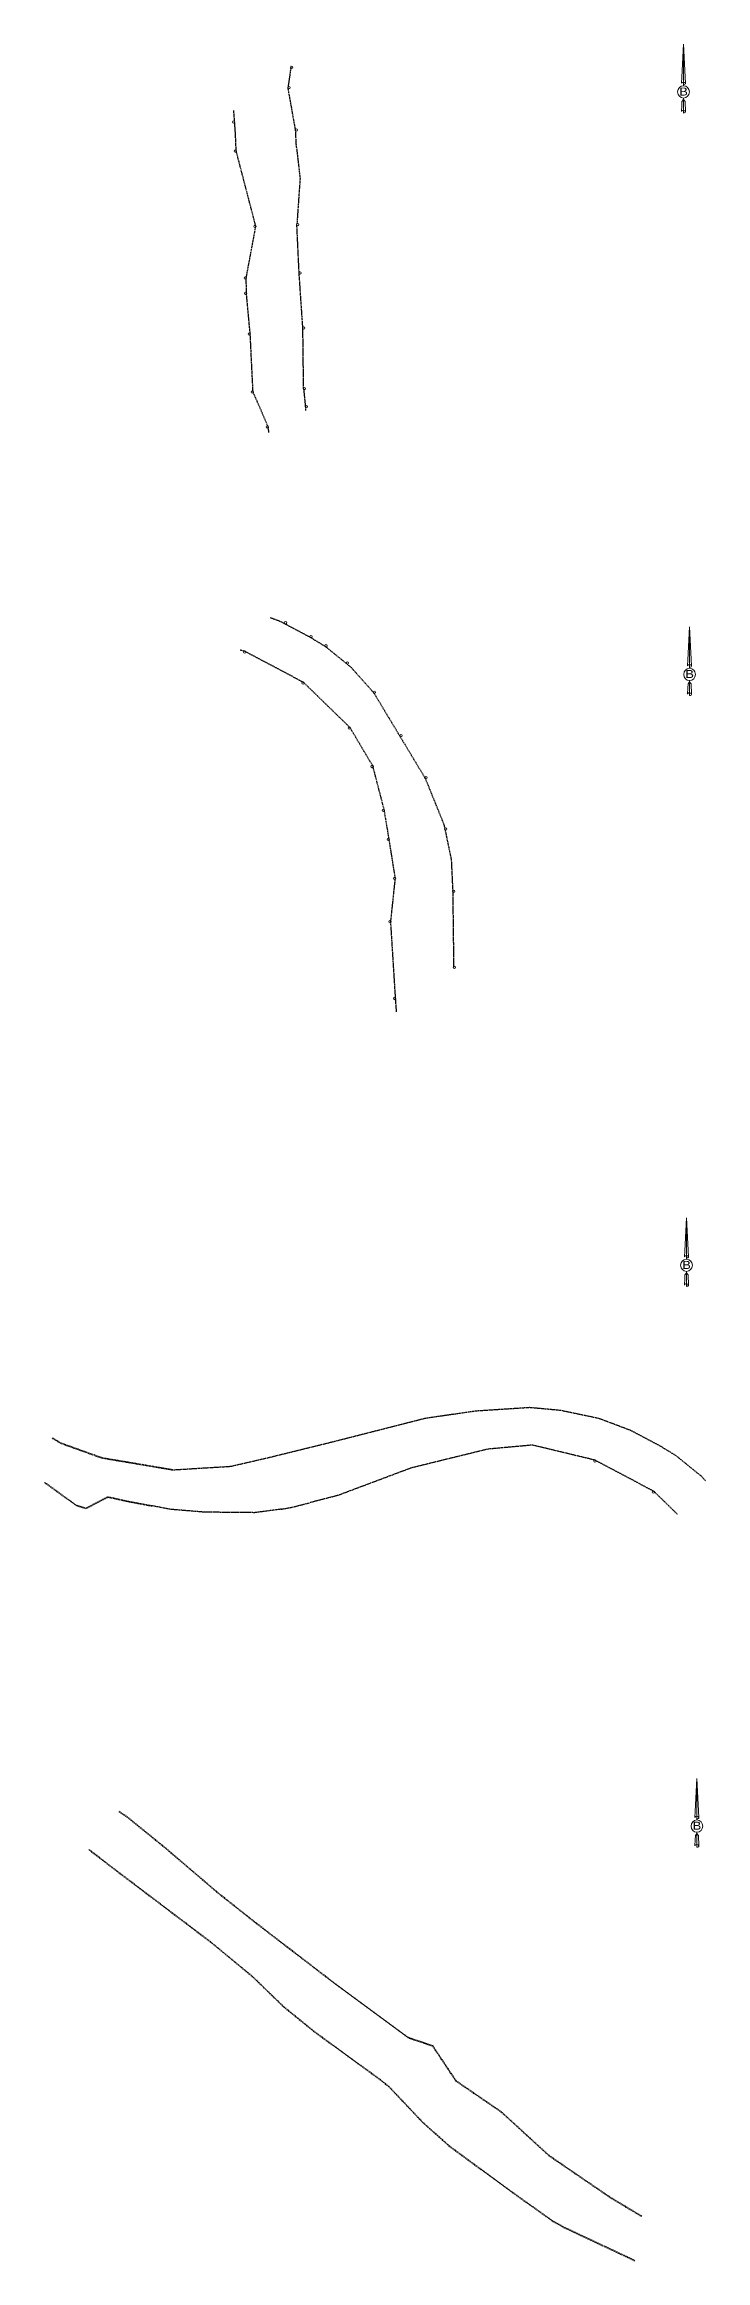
# Model space of a CAD drawing. Header units: metres. Extents: x 359656 to 360539, y 1833938 to 1841880.
# Drawn here: x 359729 to 360285, y 1837875 to 1839740 of the extents above; entities that cross this region are included whole.
import ezdxf
from ezdxf.enums import TextEntityAlignment as Align

# ---------------------------------------------------------------- set-up
doc = ezdxf.new("R2010")
doc.units = ezdxf.units.M
doc.header["$LTSCALE"] = 0.21
doc.linetypes.add('MEDIUM_DASHED', pattern=[4.5, 3, -1.5])
doc.layers.add('1', color=7, linetype='Continuous', lineweight=13)
doc.layers.add('51', color=7, linetype='Continuous', lineweight=13)

msp = doc.modelspace()

# ---------------------------------------------------------------- linework, layer by layer
at = {"layer": '1'}
for centre in [(359937.014, 1839720.2484), (359934.594, 1839703.1984), (359888.314, 1839674.2984), (359940.984, 1839667.4884), (359889.634, 1839649.7584), (359906.124, 1839586.3984), (359942.024, 1839587.8884), (359943.924, 1839547.2284), (359898.044, 1839542.9984), (359898.234, 1839530.1184), (359901.424, 1839495.8984), (359947.084, 1839500.8584), (359903.834, 1839447.0184), (359947.684, 1839450.0384), (359916.534, 1839417.7084), (359949.184, 1839434.7484), (359931.764, 1839252.9984), (359953.114, 1839241.3784), (359965.744, 1839233.6384), (359897.354, 1839228.3784), (359983.844, 1839219.1884), (359946.564, 1839202.2784), (360006.474, 1839194.6484), (359985.444, 1839164.4284), (360028.724, 1839158.1784), (360004.604, 1839132.1684), (360049.724, 1839122.7484), (360014.124, 1839095.4084), (360018.214, 1839070.9384), (360066.354, 1839079.5184), (360023.434, 1839038.0184), (360073.034, 1839027.1084), (360019.584, 1839001.5684), (360073.79, 1838963.16), (360023.614, 1838937.0384), (360191.8056, 1838548.0362), (360241.0096, 1838521.9402)]:
    msp.add_circle(centre, 1, dxfattribs=at)
at = {"layer": '51'}
for p, q in [((360266.32, 1839739.54), (360268.08, 1839706.69)), ((360266.32, 1839739.54), (360268.08, 1839706.69)), ((360266.32, 1839739.54), (360268.08, 1839706.69)), ((360264.85, 1839711.8), (360264.58, 1839706.75)), ((360266.32, 1839707.79), (360266.32, 1839706.52)), ((360266.32, 1839706.52), (360266.32, 1839705.58)), ((360266.32, 1839705.58), (360266.32, 1839704.64)), ((360266.32, 1839705.58), (360266.32, 1839704.64)), ((360266.32, 1839705.58), (360266.32, 1839704.64)), ((360268.08, 1839706.69), (360268.08, 1839706.75)), ((360266.32, 1839693.26), (360266.32, 1839694.34)), ((360266.32, 1839693.26), (360266.32, 1839694.34)), ((360266.32, 1839693.26), (360266.32, 1839694.34)), ((360266.32, 1839693.26), (360267.61, 1839691.43)), ((360266.32, 1839693.26), (360267.61, 1839691.43)), ((360266.32, 1839693.26), (360267.61, 1839691.43)), ((360266.32, 1839683.95), (360266.32, 1839682.7)), ((360266.32, 1839682.7), (360266.32, 1839681.74)), ((360267.61, 1839691.43), (360268.08, 1839682.84)), ((360267.61, 1839691.43), (360268.08, 1839682.84)), ((360267.61, 1839691.43), (360268.08, 1839682.84)), ((360268.08, 1839682.84), (360268.08, 1839682.96)), ((360271.4, 1839249.69), (360273.16, 1839216.84)), ((360271.4, 1839249.69), (360273.16, 1839216.84)), ((360271.4, 1839249.69), (360273.16, 1839216.84)), ((360269.93, 1839221.95), (360269.66, 1839216.9)), ((360271.4, 1839217.94), (360271.4, 1839216.67)), ((360271.4, 1839216.67), (360271.4, 1839215.73)), ((360271.4, 1839215.73), (360271.4, 1839214.79)), ((360271.4, 1839215.73), (360271.4, 1839214.79)), ((360271.4, 1839215.73), (360271.4, 1839214.79)), ((360273.16, 1839216.84), (360273.16, 1839216.9)), ((360271.4, 1839203.41), (360271.4, 1839204.49)), ((360271.4, 1839203.41), (360271.4, 1839204.49)), ((360271.4, 1839203.41), (360271.4, 1839204.49)), ((360271.4, 1839203.41), (360272.69, 1839201.58)), ((360271.4, 1839203.41), (360272.69, 1839201.58)), ((360271.4, 1839203.41), (360272.69, 1839201.58)), ((360271.4, 1839194.1), (360271.4, 1839192.85)), ((360272.69, 1839201.58), (360273.16, 1839192.99)), ((360272.69, 1839201.58), (360273.16, 1839192.99)), ((360272.69, 1839201.58), (360273.16, 1839192.99)), ((360271.4, 1839192.85), (360271.4, 1839191.89)), ((360273.16, 1839192.99), (360273.16, 1839193.11)), ((360268.83, 1838752.68), (360270.59, 1838719.83)), ((360268.83, 1838752.68), (360270.59, 1838719.83)), ((360268.83, 1838752.68), (360270.59, 1838719.83)), ((360267.36, 1838724.94), (360267.09, 1838719.89)), ((360268.83, 1838720.93), (360268.83, 1838719.66)), ((360268.83, 1838719.66), (360268.83, 1838718.72)), ((360268.83, 1838718.72), (360268.83, 1838717.78)), ((360268.83, 1838718.72), (360268.83, 1838717.78)), ((360268.83, 1838718.72), (360268.83, 1838717.78)), ((360270.59, 1838719.83), (360270.59, 1838719.89)), ((360268.83, 1838706.4), (360268.83, 1838707.48)), ((360268.83, 1838706.4), (360268.83, 1838707.48)), ((360268.83, 1838706.4), (360268.83, 1838707.48)), ((360268.83, 1838706.4), (360270.12, 1838704.57)), ((360268.83, 1838706.4), (360270.12, 1838704.57)), ((360268.83, 1838706.4), (360270.12, 1838704.57)), ((360268.83, 1838697.09), (360268.83, 1838695.84)), ((360268.83, 1838695.84), (360268.83, 1838694.88)), ((360270.12, 1838704.57), (360270.59, 1838695.98)), ((360270.12, 1838704.57), (360270.59, 1838695.98)), ((360270.12, 1838704.57), (360270.59, 1838695.98)), ((360270.59, 1838695.98), (360270.59, 1838696.1)), ((360277.56, 1838281.06), (360279.32, 1838248.21)), ((360277.56, 1838281.06), (360279.32, 1838248.21)), ((360277.56, 1838281.06), (360279.32, 1838248.21)), ((360276.09, 1838253.32), (360275.82, 1838248.27)), ((360277.56, 1838249.31), (360277.56, 1838248.04)), ((360277.56, 1838248.04), (360277.56, 1838247.1)), ((360277.56, 1838247.1), (360277.56, 1838246.16)), ((360277.56, 1838247.1), (360277.56, 1838246.16)), ((360277.56, 1838247.1), (360277.56, 1838246.16)), ((360279.32, 1838248.21), (360279.32, 1838248.27)), ((360277.56, 1838234.78), (360277.56, 1838235.86)), ((360277.56, 1838234.78), (360277.56, 1838235.86)), ((360277.56, 1838234.78), (360277.56, 1838235.86)), ((360277.56, 1838234.78), (360278.85, 1838232.95)), ((360277.56, 1838234.78), (360278.85, 1838232.95)), ((360277.56, 1838234.78), (360278.85, 1838232.95)), ((360277.56, 1838225.47), (360277.56, 1838224.22)), ((360277.56, 1838224.22), (360277.56, 1838223.26)), ((360278.85, 1838232.95), (360279.32, 1838224.36)), ((360278.85, 1838232.95), (360279.32, 1838224.36)), ((360278.85, 1838232.95), (360279.32, 1838224.36)), ((360279.32, 1838224.36), (360279.32, 1838224.48))]:
    msp.add_line(p, q, dxfattribs=at)
at = {"layer": '51', "linetype": 'MEDIUM_DASHED', "lineweight": 25}
for p, q in [((359936.48, 1839721.27), (359933.76, 1839703.03)), ((359940.29, 1839667.37), (359933.9, 1839703.08)), ((359940.99, 1839652.95), (359940.28, 1839667.46)), ((359941.01, 1839652.7), (359944.01, 1839626.62)), ((359944.01, 1839626.75), (359941.32, 1839587.94)), ((359943.22, 1839547.2), (359941.32, 1839587.86)), ((359946.38, 1839500.81), (359943.22, 1839547.18)), ((359946.98, 1839450.03), (359946.38, 1839500.85)), ((359918.87, 1839257.49), (359927.78, 1839254.13)), ((359927.7, 1839254.16), (359952.78, 1839240.76)), ((359952.74, 1839240.78), (359965.37, 1839233.04)), ((359965.3, 1839233.1), (359986.95, 1839215.52)), ((359986.87, 1839215.59), (360005.95, 1839194.18)), ((360005.87, 1839194.29), (360049.12, 1839122.39)), ((360071.76, 1839039.64), (360072.33, 1839027.08)), ((360072.33, 1839027.1), (360073.1, 1838962.74)), ((360136.9, 1838593.2), (360162.8, 1838590.86)), ((360222.15, 1838573.82), (360247.23, 1838560.42)), ((360247.19, 1838560.44), (360259.82, 1838552.7)), ((359836.85, 1838540.62), (359845.4, 1838541.14)), ((360259.75, 1838552.76), (360281.4, 1838535.18)), ((360281.32, 1838535.25), (360284.93, 1838531.2)), ((359834.43, 1838507.42), (359819.53, 1838510.38)), ((359863.41, 1838505), (359834.35, 1838507.43)), ((359928.24, 1838507.51), (359937.5, 1838509.22)), ((359937.46, 1838509.21), (359952.17, 1838512.96))]:
    msp.add_line(p, q, dxfattribs=at)
at = {"layer": '51', "linetype": 'MEDIUM_DASHED', "lineweight": 35}
for p, q in [((359735.67, 1838567.37), (359742.85, 1838563.07)), ((359756.3, 1838510.47), (359729.07, 1838530.09)), ((359789.54, 1838203.5), (359766.35, 1838221.36)), ((359955.44, 1838068.52), (359930.05, 1838089.15)), ((360011.56, 1838027.5), (359955.41, 1838068.55)), ((360018.66, 1838021.9), (360011.58, 1838027.48)), ((360047.02, 1837991.88), (360018.66, 1838021.9)), ((360069.28, 1837972.02), (360046.98, 1837991.92)), ((360122.5, 1837932.9), (360069.22, 1837972.06))]:
    msp.add_line(p, q, dxfattribs=at)
at = {"layer": '51'}
for points in [[(360266.32, 1839707.79), (360266.32, 1839739.54), (360264.85, 1839711.8)], [(360266.32, 1839683.95), (360266.32, 1839693.26), (360265.03, 1839691.43), (360264.85, 1839687.98), (360264.58, 1839682.96)], [(360271.4, 1839217.94), (360271.4, 1839249.69), (360269.93, 1839221.95)], [(360271.4, 1839194.1), (360271.4, 1839203.41), (360270.11, 1839201.58), (360269.93, 1839198.13), (360269.66, 1839193.11)], [(360268.83, 1838720.93), (360268.83, 1838752.68), (360267.36, 1838724.94)], [(360268.83, 1838697.09), (360268.83, 1838706.4), (360267.54, 1838704.57), (360267.36, 1838701.12), (360267.09, 1838696.1)], [(360277.56, 1838249.31), (360277.56, 1838281.06), (360276.09, 1838253.32)], [(360277.56, 1838225.47), (360277.56, 1838234.78), (360276.27, 1838232.95), (360276.09, 1838229.5), (360275.82, 1838224.48)]]:
    msp.add_lwpolyline(points, dxfattribs=at)
at = {"layer": '51', "linetype": 'MEDIUM_DASHED', "lineweight": 25}
for points in [[(359906.8, 1839586.58), (359890.33, 1839649.86), (359889.73, 1839664.43), (359888.3, 1839684.04)], [(359917.84, 1839413.08), (359917.21, 1839417.9), (359904.52, 1839447.18), (359902.12, 1839495.95), (359898.93, 1839530.16), (359898.79, 1839543.16), (359906.81, 1839586.27)], [(359946.98, 1839449.97), (359948.48, 1839434.69), (359948.72, 1839431.43)], [(359985.93, 1839164.93), (359946.98, 1839202.85), (359897.6, 1839229.04), (359893.72, 1839229.98)], [(360023.37, 1839042.83), (360018.9, 1839071.05), (360014.81, 1839095.56), (360005.25, 1839132.44), (359986.04, 1839164.79)], [(360049.07, 1839122.49), (360064.95, 1839083.28), (360071.1, 1839053.69), (360071.76, 1839039.64)], [(360025.13, 1838925.83), (360024.31, 1838937.09), (360020.28, 1839001.55), (360024.14, 1839038.04), (360023.38, 1839042.83)], [(359918.98, 1838551.31), (359972.67, 1838564.55), (360049.71, 1838584.2)], [(360049.64, 1838584.19), (360091.9, 1838590.29), (360137.01, 1838593.2)], [(360162.72, 1838590.87), (360194.86, 1838584.12), (360222.23, 1838573.79)], [(360188.17, 1838549.64), (360139.32, 1838561.41), (360101.66, 1838557.97), (360037.25, 1838542.13), (359975.93, 1838519.1), (359952.16, 1838512.96)], [(359845.4, 1838541.14), (359885.86, 1838543.62), (359918.97, 1838551.31)], [(360261.32, 1838503.15), (360241.43, 1838522.51), (360192.05, 1838548.7), (360188.17, 1838549.64)], [(359928.28, 1838507.51), (359905.88, 1838504.58), (359863.36, 1838505)]]:
    msp.add_lwpolyline(points, dxfattribs=at)
at = {"layer": '51', "linetype": 'MEDIUM_DASHED', "lineweight": 35}
for points in [[(359742.97, 1838563.01), (359777.35, 1838550.65), (359836.69, 1838540.63)], [(359819.5, 1838510.22), (359799.39, 1838513.99), (359782.45, 1838517.76), (359764.14, 1838508.17), (359756.09, 1838510.57)], [(359791.66, 1838253.2), (359797.68, 1838249.45), (359830.05, 1838223.2), (359875.4, 1838184.47)], [(359930.1, 1838089.11), (359904.17, 1838114.32), (359868.77, 1838143.53), (359789.53, 1838203.51)], [(359875.42, 1838184.45), (359907.06, 1838159.4), (359972.17, 1838109.37)], [(359972.18, 1838109.37), (360034.9, 1838063.06), (360055.63, 1838056.07)], [(360055.27, 1838056.34), (360075.12, 1838026.63), (360113.22, 1838000.54)], [(360113.15, 1838000.6), (360153.26, 1837963.84), (360204.73, 1837928.65), (360231.17, 1837912.81)], [(360225.44, 1837875.48), (360165.57, 1837903.6), (360156.31, 1837908.84), (360122.5, 1837932.91)]]:
    msp.add_lwpolyline(points, dxfattribs=at)
at = {"layer": '51'}
for centre in [(360266.3211, 1839699.484), (360271.402, 1839209.6338), (360268.833, 1838712.619), (360277.5662, 1838241.0043)]:
    msp.add_ellipse(centre, major_axis=(0, 5.1478), ratio=0.956213, dxfattribs=at)
for centre, start_param, end_param in [((360266.3195, 1839706.6812), 1.570796327, 3.074452019), ((360266.3195, 1839706.6812), 0.067140635, 1.570796327), ((360266.3195, 1839706.6812), 4.71238898, 6.283185307), ((360266.3195, 1839682.8503), 2.491069414, 3.074278407), ((360266.3195, 1839682.8503), 1.570796327, 2.491069414), ((360266.3195, 1839682.8503), 0.067140635, 1.570796327), ((360266.3195, 1839682.8503), 4.71238898, 6.283185307), ((360271.4005, 1839216.831), 1.570796327, 3.074452019), ((360271.4005, 1839216.831), 0.067140635, 1.570796327), ((360271.4005, 1839216.831), 4.71238898, 6.283185307), ((360271.4005, 1839193.0001), 2.491069414, 3.074278407), ((360271.4005, 1839193.0001), 1.570796327, 2.491069414), ((360271.4005, 1839193.0001), 0.067140635, 1.570796327), ((360271.4005, 1839193.0001), 4.71238898, 6.283185307), ((360268.8314, 1838719.8162), 1.570796327, 3.074452019), ((360268.8314, 1838719.8162), 0.067140635, 1.570796327), ((360268.8314, 1838719.8162), 4.71238898, 6.283185307), ((360268.8314, 1838695.9853), 2.491069414, 3.074278407), ((360268.8314, 1838695.9853), 1.570796327, 2.491069414), ((360268.8314, 1838695.9853), 0.067140635, 1.570796327), ((360268.8314, 1838695.9853), 4.71238898, 6.283185307), ((360277.5647, 1838248.2015), 1.570796327, 3.074452019), ((360277.5647, 1838248.2015), 0.067140635, 1.570796327), ((360277.5647, 1838248.2015), 4.71238898, 6.283185307), ((360277.5647, 1838224.3706), 2.491069414, 3.074278407), ((360277.5647, 1838224.3706), 1.570796327, 2.491069414), ((360277.5647, 1838224.3706), 0.067140635, 1.570796327), ((360277.5647, 1838224.3706), 4.71238898, 6.283185307)]:
    msp.add_ellipse(centre, major_axis=(1.7453, 0), ratio=0.632193, start_param=start_param, end_param=end_param, dxfattribs=at)

# ---------------------------------------------------------------- texts
at = {"layer": '51', "width": 1.2}
for p in [(360266.375, 1839696.46), (360271.455, 1839206.6), (360268.885, 1838709.59), (360277.605, 1838237.96)]:
    msp.add_text('B', height=6.731, dxfattribs=at).set_placement(p, align=Align.CENTER)

doc.saveas('drawing.dxf')
